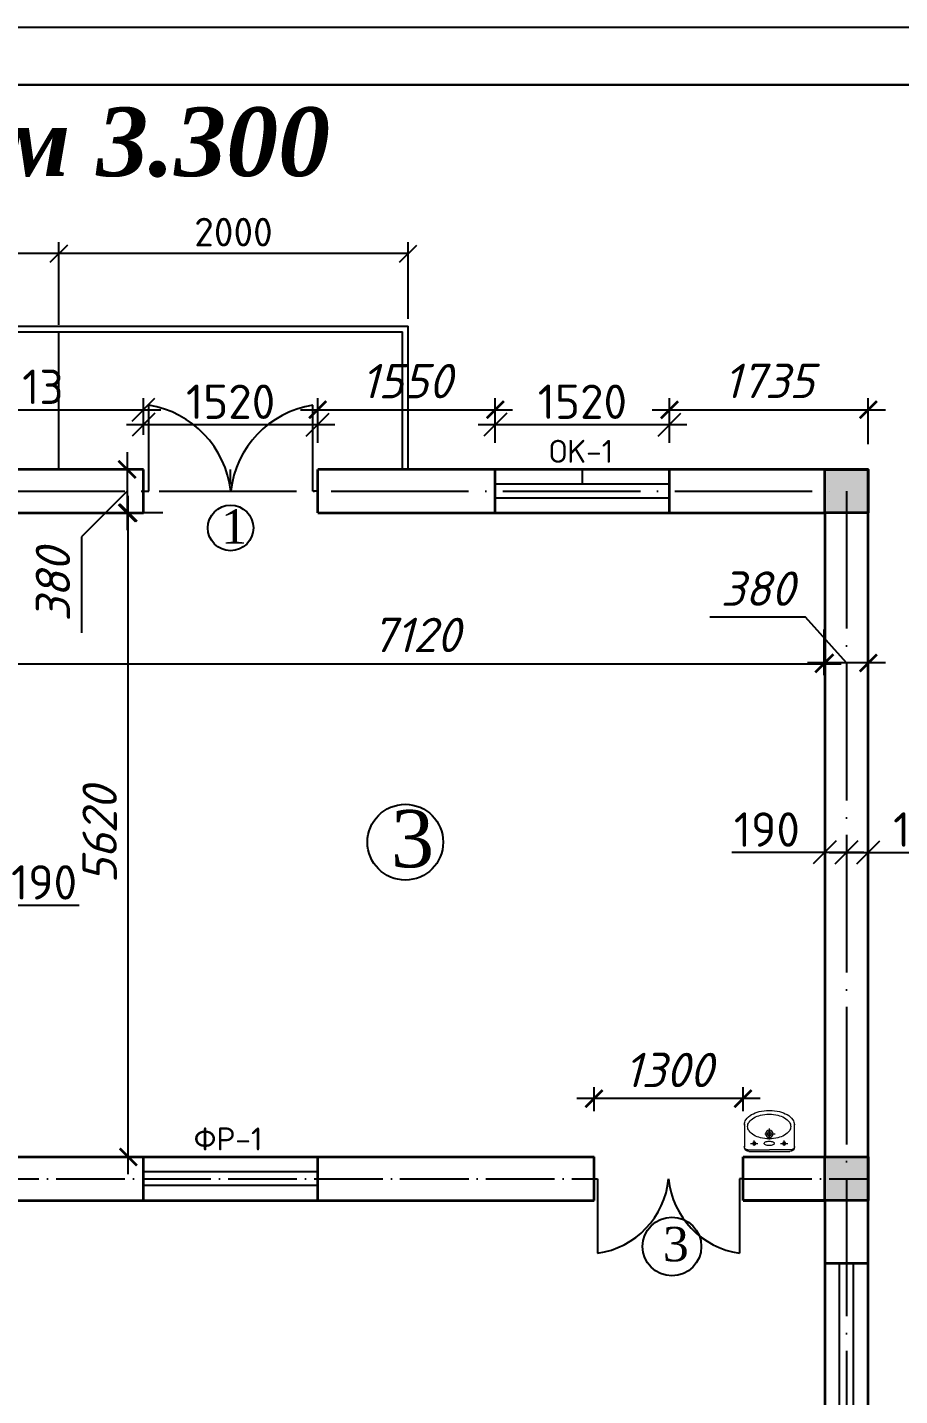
# Model space of a CAD drawing. Header units: millimetres. Extents: x 572274 to 2241483, y -888675 to -304135.
# Drawn here: x 674924 to 682537, y -485804 to -473864 of the extents above; entities that cross this region are included whole.
import ezdxf

# ---------------------------------------------------------------- set-up
doc = ezdxf.new("R2010")
doc.units = ezdxf.units.MM
doc.linetypes.add('ACAD_ISO04W100', pattern=[30, 24, -3, 0, -3])
doc.layers.add('oc', color=10, linetype='ACAD_ISO04W100')
doc.layers.add('Оси', color=10, linetype='ACAD_ISO04W100')
doc.layers.add('Сантехника', color=5, linetype='Continuous', lineweight=13)
doc.layers.add('стены', color=250, linetype='Continuous', lineweight=30)
doc.styles.get("Standard").update_dxf_attribs({"font": 'isocpeur.ttf'})
doc.styles.add('style1', font='isocpeui.ttf')
doc.dimstyles.new('100', dxfattribs={"dimscale": 100, "dimtxt": 2.5, "dimasz": 1.5, "dimexe": 1, "dimexo": 0.625, "dimtad": 1, "dimdec": 0, "dimdsep": 46, "dimtxsty": 'Standard', "dimblk": 'OBLIQUE', "dimcen": 1.5, "dimadec": 0, "dimazin": 0, "dimtfac": 1, "dimtdec": 0, "dimtmove": 2, "dimatfit": 3, "dimldrblk": 'OBLIQUE', "dimfxl": 1.25, "dimtolj": 1, "dimtzin": 0, "dimarcsym": 0})
doc.dimstyles.new('ISO-25$0', dxfattribs={"dimtxt": 300, "dimasz": 200, "dimexe": 100, "dimexo": 300, "dimgap": 50, "dimtad": 1, "dimdec": 0, "dimtxsty": 'Standard', "dimblk": 'OBLIQUE', "dimcen": 250, "dimdle": 150, "dimadec": 0, "dimazin": 0, "dimtfac": 1, "dimtdec": 0, "dimtmove": 0, "dimatfit": 3, "dimldrblk": 'OBLIQUE', "dimfxl": 1.25, "dimarcsym": 0})

# ---------------------------------------------------------------- blocks, each defined once
blk = doc.blocks.new('_Oblique')
at = {"color": 0, "linetype": 'ByBlock', "lineweight": -2}
blk.add_line((-0.5, -0.5), (0.5, 0.5), dxfattribs=at)
blk = doc.blocks.new('*D1482')
at = {"color": 0, "lineweight": -2, "transparency": 16777216}
for p, q in [((675938, -477421), (675938, -477231)), ((677458, -477421), (677458, -477231)), ((675788, -477331), (677608, -477331))]:
    blk.add_line(p, q, dxfattribs=at)
at = {"layer": 'Defpoints', "color": 0, "lineweight": 25, "transparency": 16777216}
for p in [(677458, -477331), (675938, -477721), (677458, -477721)]:
    blk.add_point(p, dxfattribs=at)
at = {"color": 0, "lineweight": -2, "transparency": 16777216, "xscale": 200, "yscale": 200, "zscale": 200, "rotation": 180}
blk.add_blockref('_Oblique', (675938, -477331), dxfattribs=at)
at = {"color": 0, "lineweight": -2, "transparency": 16777216, "xscale": 200, "yscale": 200, "zscale": 200}
blk.add_blockref('_Oblique', (677458, -477331), dxfattribs=at)
at = {"color": 0, "transparency": 16777216, "insert": (676698, -477131), "char_height": 300, "attachment_point": 5}
blk.add_mtext('1520', dxfattribs=at)
blk = doc.blocks.new('_ArchTick')
at = {"color": 0, "linetype": 'ByBlock', "const_width": 0.15}
blk.add_lwpolyline([(-0.5, -0.5), (0.5, 0.5)], dxfattribs=at)
blk = doc.blocks.new('*D1458')
at = {"color": 5, "transparency": 16777216}
for p, q in [((677308, -477201), (679158, -477201)), ((677458, -477491), (677458, -477101)), ((679008, -477491), (679008, -477101))]:
    blk.add_line(p, q, dxfattribs=at)
at = {"layer": 'Defpoints', "color": 0, "lineweight": 25, "transparency": 16777216}
for p in [(679008, -477201), (677458, -477591), (679008, -477591)]:
    blk.add_point(p, dxfattribs=at)
at = {"color": 5, "transparency": 16777216, "xscale": 150, "yscale": 150, "zscale": 150, "rotation": 180}
blk.add_blockref('_ArchTick', (677458, -477201), dxfattribs=at)
at = {"color": 5, "transparency": 16777216, "xscale": 150, "yscale": 150, "zscale": 150}
blk.add_blockref('_ArchTick', (679008, -477201), dxfattribs=at)
at = {"color": 7, "lineweight": 5, "transparency": 16777216, "insert": (678233, -476951), "char_height": 300, "attachment_point": 5, "style": 'style1'}
blk.add_mtext('1550', dxfattribs=at)
blk = doc.blocks.new('*D1483')
at = {"color": 0, "lineweight": -2, "transparency": 16777216}
for p, q in [((679008, -477421), (679008, -477231)), ((680528, -477421), (680528, -477231)), ((678858, -477331), (680678, -477331))]:
    blk.add_line(p, q, dxfattribs=at)
at = {"layer": 'Defpoints', "color": 0, "lineweight": 25, "transparency": 16777216}
for p in [(680528, -477331), (679008, -477721), (680528, -477721)]:
    blk.add_point(p, dxfattribs=at)
at = {"color": 0, "lineweight": -2, "transparency": 16777216, "xscale": 200, "yscale": 200, "zscale": 200, "rotation": 180}
blk.add_blockref('_Oblique', (679008, -477331), dxfattribs=at)
at = {"color": 0, "lineweight": -2, "transparency": 16777216, "xscale": 200, "yscale": 200, "zscale": 200}
blk.add_blockref('_Oblique', (680528, -477331), dxfattribs=at)
at = {"color": 0, "transparency": 16777216, "insert": (679768, -477131), "char_height": 300, "attachment_point": 5}
blk.add_mtext('1520', dxfattribs=at)
blk = doc.blocks.new('*D1459')
at = {"color": 5, "transparency": 16777216}
for p, q in [((680378, -477201), (682413, -477201)), ((680528, -477491), (680528, -477101)), ((682263, -477501), (682263, -477101))]:
    blk.add_line(p, q, dxfattribs=at)
at = {"layer": 'Defpoints', "color": 0, "lineweight": 25, "transparency": 16777216}
for p in [(682263, -477201), (680528, -477591), (682263, -477721)]:
    blk.add_point(p, dxfattribs=at)
at = {"color": 5, "transparency": 16777216, "xscale": 150, "yscale": 150, "zscale": 150, "rotation": 180}
blk.add_blockref('_ArchTick', (680528, -477201), dxfattribs=at)
at = {"color": 5, "transparency": 16777216, "xscale": 150, "yscale": 150, "zscale": 150}
blk.add_blockref('_ArchTick', (682263, -477201), dxfattribs=at)
at = {"color": 7, "lineweight": 5, "transparency": 16777216, "insert": (681396, -476949), "char_height": 300, "attachment_point": 5, "style": 'style1'}
blk.add_mtext('1735', dxfattribs=at)
blk = doc.blocks.new('*D1466')
at = {"color": 5, "transparency": 16777216}
for p, q in [((674755, -479118), (674755, -479518)), ((681875, -479118), (681875, -479518)), ((674605, -479418), (682025, -479418))]:
    blk.add_line(p, q, dxfattribs=at)
at = {"layer": 'Defpoints', "color": 0, "lineweight": 25, "transparency": 16777216}
for p in [(674755, -478101), (681875, -478101), (681875, -479418)]:
    blk.add_point(p, dxfattribs=at)
at = {"color": 5, "transparency": 16777216, "xscale": 150, "yscale": 150, "zscale": 150, "rotation": 180}
blk.add_blockref('_ArchTick', (674755, -479418), dxfattribs=at)
at = {"color": 5, "transparency": 16777216, "xscale": 150, "yscale": 150, "zscale": 150}
blk.add_blockref('_ArchTick', (681875, -479418), dxfattribs=at)
at = {"color": 7, "lineweight": 5, "transparency": 16777216, "insert": (678315, -479166), "char_height": 300, "attachment_point": 5, "style": 'style1'}
blk.add_mtext('7120', dxfattribs=at)
blk = doc.blocks.new('*D1467')
at = {"color": 5, "transparency": 16777216}
for p, q in [((675805, -483871), (675805, -477951)), ((676105, -478101), (675705, -478101)), ((676105, -483721), (675705, -483721))]:
    blk.add_line(p, q, dxfattribs=at)
at = {"layer": 'Defpoints', "color": 0, "lineweight": 25, "transparency": 16777216}
for p in [(675805, -478101), (680075, -478101), (680075, -483721)]:
    blk.add_point(p, dxfattribs=at)
at = {"color": 5, "transparency": 16777216, "xscale": 150, "yscale": 150, "zscale": 150}
for p, rotation in [((675805, -478101), 90), ((675805, -483721), 270)]:
    blk.add_blockref('_ArchTick', p, dxfattribs=dict(at, rotation=rotation))
at = {"color": 7, "lineweight": 5, "transparency": 16777216, "insert": (675555, -480911), "char_height": 300, "attachment_point": 5, "rotation": 90, "style": 'style1'}
blk.add_mtext('5620', dxfattribs=at)
blk = doc.blocks.new('*D1415')
at = {"color": 5, "transparency": 16777216}
for p, q in [((679870, -483320), (679870, -483112)), ((681170, -483320), (681170, -483112)), ((681320, -483212), (679720, -483212))]:
    blk.add_line(p, q, dxfattribs=at)
at = {"layer": 'Defpoints', "color": 0, "lineweight": 25, "transparency": 16777216}
for p in [(679870, -483212), (679870, -483420), (681170, -483420)]:
    blk.add_point(p, dxfattribs=at)
at = {"color": 5, "transparency": 16777216, "xscale": 150, "yscale": 150, "zscale": 150, "rotation": 180}
blk.add_blockref('_ArchTick', (679870, -483212), dxfattribs=at)
at = {"color": 5, "transparency": 16777216, "xscale": 150, "yscale": 150, "zscale": 150}
blk.add_blockref('_ArchTick', (681170, -483212), dxfattribs=at)
at = {"color": 7, "lineweight": 5, "transparency": 16777216, "insert": (680520, -482962), "char_height": 300, "attachment_point": 5, "style": 'style1'}
blk.add_mtext('1300', dxfattribs=at)
blk = doc.blocks.new('*D1433')
at = {"color": 5, "transparency": 16777216}
for p, q in [((681716, -479012), (680879, -479012)), ((682073, -479410), (681716, -479012)), ((681883, -479410), (681883, -479310)), ((682263, -479410), (682263, -479310)), ((682413, -479410), (681733, -479410))]:
    blk.add_line(p, q, dxfattribs=at)
at = {"layer": 'Defpoints', "color": 0, "lineweight": 25, "transparency": 16777216}
for p in [(681883, -479410), (681883, -479410), (682263, -479410)]:
    blk.add_point(p, dxfattribs=at)
at = {"color": 5, "transparency": 16777216, "xscale": 150, "yscale": 150, "zscale": 150, "rotation": 180}
blk.add_blockref('_ArchTick', (681883, -479410), dxfattribs=at)
at = {"color": 5, "transparency": 16777216, "xscale": 150, "yscale": 150, "zscale": 150}
blk.add_blockref('_ArchTick', (682263, -479410), dxfattribs=at)
at = {"color": 7, "lineweight": 5, "transparency": 16777216, "insert": (681297, -478762), "char_height": 300, "attachment_point": 5, "style": 'style1'}
blk.add_mtext('380', dxfattribs=at)
blk = doc.blocks.new('*D1438')
at = {"color": 5, "transparency": 16777216}
for p, q in [((675795, -477571), (675795, -478251)), ((675795, -477721), (675895, -477721)), ((675795, -477911), (675397, -478311)), ((675795, -478101), (675895, -478101)), ((675397, -478311), (675397, -479148))]:
    blk.add_line(p, q, dxfattribs=at)
at = {"layer": 'Defpoints', "color": 0, "lineweight": 25, "transparency": 16777216}
for p in [(675795, -477721), (675795, -478101), (675795, -478101)]:
    blk.add_point(p, dxfattribs=at)
at = {"color": 5, "transparency": 16777216, "xscale": 150, "yscale": 150, "zscale": 150}
for p, rotation in [((675795, -477721), 90), ((675795, -478101), 270)]:
    blk.add_blockref('_ArchTick', p, dxfattribs=dict(at, rotation=rotation))
at = {"color": 7, "lineweight": 5, "transparency": 16777216, "insert": (675147, -478729), "char_height": 300, "attachment_point": 5, "rotation": 90, "style": 'style1'}
blk.add_mtext('380', dxfattribs=at)
blk = doc.blocks.new('*D1474')
at = {"color": 0, "lineweight": -2, "transparency": 16777216}
for p, q in [((674375, -482576), (674375, -481425)), ((674565, -482576), (674565, -481425)), ((674225, -481525), (674565, -481525)), ((674565, -481525), (675375, -481525))]:
    blk.add_line(p, q, dxfattribs=at)
at = {"layer": 'Defpoints', "color": 0, "lineweight": 25, "transparency": 16777216}
for p in [(674565, -481525), (674375, -482876), (674565, -482876)]:
    blk.add_point(p, dxfattribs=at)
at = {"color": 0, "lineweight": -2, "transparency": 16777216, "xscale": 200, "yscale": 200, "zscale": 200, "rotation": 180}
blk.add_blockref('_Oblique', (674375, -481525), dxfattribs=at)
at = {"color": 0, "lineweight": -2, "transparency": 16777216, "xscale": 200, "yscale": 200, "zscale": 200}
blk.add_blockref('_Oblique', (674565, -481525), dxfattribs=at)
at = {"color": 0, "lineweight": 25, "transparency": 16777216, "insert": (675070, -481325), "char_height": 300, "attachment_point": 5}
blk.add_mtext('190', dxfattribs=at)
blk = doc.blocks.new('*D1443')
at = {"color": 5, "transparency": 16777216}
for p, q in [((661263, -485961), (661263, -486361)), ((681883, -485961), (681883, -486361)), ((661113, -486261), (682033, -486261))]:
    blk.add_line(p, q, dxfattribs=at)
at = {"layer": 'Defpoints', "color": 0, "lineweight": 25, "transparency": 16777216}
for p in [(661263, -484101), (681883, -484101), (681883, -486261)]:
    blk.add_point(p, dxfattribs=at)
at = {"color": 5, "transparency": 16777216, "xscale": 150, "yscale": 150, "zscale": 150, "rotation": 180}
blk.add_blockref('_ArchTick', (661263, -486261), dxfattribs=at)
at = {"color": 5, "transparency": 16777216, "xscale": 150, "yscale": 150, "zscale": 150}
blk.add_blockref('_ArchTick', (681883, -486261), dxfattribs=at)
at = {"color": 7, "lineweight": 5, "transparency": 16777216, "insert": (671573, -486011), "char_height": 300, "attachment_point": 5, "style": 'style1'}
blk.add_mtext('20620', dxfattribs=at)
blk = doc.blocks.new('*D1446')
at = {"color": 0, "lineweight": -2, "transparency": 16777216}
for p, q in [((673675, -477201), (676088, -477201)), ((673825, -477291), (673825, -477101)), ((675938, -477291), (675938, -477101))]:
    blk.add_line(p, q, dxfattribs=at)
at = {"layer": 'Defpoints', "color": 0, "lineweight": 25, "transparency": 16777216}
for p in [(675938, -477201), (673825, -477591), (675938, -477591)]:
    blk.add_point(p, dxfattribs=at)
at = {"color": 0, "lineweight": -2, "transparency": 16777216, "xscale": 200, "yscale": 200, "zscale": 200, "rotation": 180}
blk.add_blockref('_Oblique', (673825, -477201), dxfattribs=at)
at = {"color": 0, "lineweight": -2, "transparency": 16777216, "xscale": 200, "yscale": 200, "zscale": 200}
blk.add_blockref('_Oblique', (675938, -477201), dxfattribs=at)
at = {"color": 0, "lineweight": 25, "transparency": 16777216, "insert": (674882, -477001), "char_height": 300, "attachment_point": 5}
blk.add_mtext('2113', dxfattribs=at)
blk = doc.blocks.new('*D1450')
at = {"color": 0, "lineweight": -2, "transparency": 16777216}
for p, q in [((681883, -481064), (681073, -481064)), ((681883, -481064), (681883, -481164)), ((682223, -481064), (681883, -481064)), ((682073, -481064), (682073, -481164))]:
    blk.add_line(p, q, dxfattribs=at)
at = {"layer": 'Defpoints', "color": 0, "lineweight": 25, "transparency": 16777216}
for p in [(681883, -480974), (682073, -480974), (681883, -481064)]:
    blk.add_point(p, dxfattribs=at)
at = {"color": 0, "lineweight": -2, "transparency": 16777216, "xscale": 200, "yscale": 200, "zscale": 200, "rotation": 180}
blk.add_blockref('_Oblique', (681883, -481064), dxfattribs=at)
at = {"color": 0, "lineweight": -2, "transparency": 16777216, "xscale": 200, "yscale": 200, "zscale": 200}
blk.add_blockref('_Oblique', (682073, -481064), dxfattribs=at)
at = {"color": 0, "lineweight": 25, "transparency": 16777216, "insert": (681378, -480864), "char_height": 300, "attachment_point": 5}
blk.add_mtext('190', dxfattribs=at)
blk = doc.blocks.new('Раковина')
at = {"layer": 'Сантехника'}
for p, q in [((-273, -142), (-273, 109)), ((49, 1), (-63, 1)), ((0, -61), (0, 61)), ((273, 109), (273, -142)), ((-121, -104), (-201, -104)), ((-161, -127), (-161, -70)), ((204, -104), (124, -104)), ((164, -127), (164, -70)), ((-240, -172), (0, -172)), ((0, -192), (-223, -192)), ((240, -172), (0, -172)), ((223, -192), (0, -192))]:
    blk.add_line(p, q, dxfattribs=at)
for centre, radius in [((0, 1), 39.9), ((0, 1), 22.4), ((-161, -104), 17.1), ((164, -104), 17.1)]:
    blk.add_circle(centre, radius, dxfattribs=at)
for centre, radius, start, end in [((-181, 102), 91.5, 143.9722, 180), ((-96, 40), 197, 119.663, 143.9722), ((-80, 27), 171, 119.663, 143.9722), ((-39, -60), 312, 103.2739, 119.663), ((-31, -59), 271, 103.2739, 119.663), ((-2, -218), 475, 90, 103.2739), ((2, -197), 412, 90, 103.2739), ((-2, -218), 475, 89.7855, 90), ((2, -218), 475, 90, 90.2145), ((2, -218), 475, 76.7261, 90), ((2, -197), 412, 76.7261, 90), ((34, -59), 271, 60.337, 76.7261), ((39, -60), 312, 60.337, 76.7261), ((83, 27), 171, 36.0278, 60.337), ((96, 40), 197, 36.0278, 60.337), ((181, 102), 91.5, 0, 36.0278), ((-181, 102), 91.5, 180, 184.1196), ((-154, 81), 79.4, 143.9722, 180), ((-154, 81), 79.4, 180, 216.0278), ((-80, 135), 171, 216.0278, 240.337), ((83, 135), 171, 299.663, 323.9722), ((158, 81), 79.4, 0, 36.0278), ((158, 81), 79.4, 323.9722, 0), ((181, 102), 91.5, 355.8804, 0), ((-236, -135), 37.1, 180, 270), ((-223, -142), 50, 180, 270), ((-31, 222), 271, 240.337, 256.7261), ((2, 359), 412, 256.7261, 270), ((-43, -103), 11.5, 136.143, 180), ((-43, -103), 11.5, 180, 223.857), ((-22, -123), 40.8, 113.3198, 136.143), ((-22, -82), 40.8, 223.857, 246.6802), ((-8, -156), 76.8, 100.124, 113.3198), ((-8, -49), 76.8, 246.6802, 259.876), ((2, -209), 130, 90, 100.124), ((2, 3), 130, 259.876, 270), ((2, 359), 412, 270, 283.2739), ((2, -209), 130, 79.876, 90), ((2, 3), 130, 270, 280.124), ((11, -156), 76.8, 66.6802, 79.876), ((11, -49), 76.8, 280.124, 293.3198), ((25, -123), 40.8, 43.857, 66.6802), ((25, -82), 40.8, 293.3198, 316.143), ((46, -103), 11.5, 0, 43.857), ((46, -103), 11.5, 316.143, 0), ((34, 222), 271, 283.2739, 299.663), ((223, -142), 50, 270, 0), ((236, -135), 37.1, 270, 0)]:
    blk.add_arc(centre, radius, start, end, dxfattribs=at)
blk = doc.blocks.new('*D1469')
at = {"color": 0, "lineweight": -2, "transparency": 16777216}
for p, q in [((681923, -481064), (682263, -481064)), ((682073, -481064), (682073, -481164)), ((682263, -481064), (682263, -481164)), ((682263, -481064), (683073, -481064))]:
    blk.add_line(p, q, dxfattribs=at)
at = {"layer": 'Defpoints', "color": 0, "lineweight": 25, "transparency": 16777216}
for p in [(682073, -480974), (682263, -480974), (682263, -481064)]:
    blk.add_point(p, dxfattribs=at)
at = {"color": 0, "lineweight": -2, "transparency": 16777216, "xscale": 200, "yscale": 200, "zscale": 200, "rotation": 180}
blk.add_blockref('_Oblique', (682073, -481064), dxfattribs=at)
at = {"color": 0, "lineweight": -2, "transparency": 16777216, "xscale": 200, "yscale": 200, "zscale": 200}
blk.add_blockref('_Oblique', (682263, -481064), dxfattribs=at)
at = {"color": 0, "lineweight": 25, "transparency": 16777216, "insert": (682768, -480864), "char_height": 300, "attachment_point": 5}
blk.add_mtext('190', dxfattribs=at)
blk = doc.blocks.new('*D1485')
at = {"color": 0, "lineweight": -2, "transparency": 16777216}
for p, q in [((675198, -476459), (675198, -475739)), ((678248, -476409), (678248, -475739)), ((678248, -475839), (675198, -475839))]:
    blk.add_line(p, q, dxfattribs=at)
at = {"layer": 'Defpoints', "color": 0, "lineweight": 25, "transparency": 16777216}
for p in [(675198, -475839), (678248, -476471), (675198, -476521)]:
    blk.add_point(p, dxfattribs=at)
at = {"color": 0, "lineweight": -2, "transparency": 16777216, "xscale": 150, "yscale": 150, "zscale": 150, "rotation": 180}
blk.add_blockref('_Oblique', (675198, -475839), dxfattribs=at)
at = {"color": 0, "lineweight": -2, "transparency": 16777216, "xscale": 150, "yscale": 150, "zscale": 150}
blk.add_blockref('_Oblique', (678248, -475839), dxfattribs=at)
at = {"color": 0, "transparency": 16777216, "insert": (676723, -475651), "char_height": 250, "attachment_point": 5}
blk.add_mtext('\\A1;2000', dxfattribs=at)
blk = doc.blocks.new('*D1486')
at = {"color": 0, "lineweight": -2, "transparency": 16777216}
for p, q in [((670398, -476409), (670398, -475739)), ((675198, -476459), (675198, -475739)), ((675198, -475839), (670398, -475839))]:
    blk.add_line(p, q, dxfattribs=at)
at = {"layer": 'Defpoints', "color": 0, "lineweight": 25, "transparency": 16777216}
for p in [(670398, -475839), (670398, -476471), (675198, -476521)]:
    blk.add_point(p, dxfattribs=at)
at = {"color": 0, "lineweight": -2, "transparency": 16777216, "xscale": 150, "yscale": 150, "zscale": 150, "rotation": 180}
blk.add_blockref('_Oblique', (670398, -475839), dxfattribs=at)
at = {"color": 0, "lineweight": -2, "transparency": 16777216, "xscale": 150, "yscale": 150, "zscale": 150}
blk.add_blockref('_Oblique', (675198, -475839), dxfattribs=at)
at = {"color": 0, "transparency": 16777216, "insert": (672798, -475651), "char_height": 250, "attachment_point": 5}
blk.add_mtext('\\A1;4000', dxfattribs=at)

msp = doc.modelspace()

# ---------------------------------------------------------------- hatches: boundary and pattern name
at = {"lineweight": 25}
h = msp.add_hatch(color=256, dxfattribs=at)
h.dxf.hatch_style = 1
h.paths.add_polyline_path([(682263.124, -477721.25), (681883.124, -477721.25), (681883.124, -478101.25), (682263.124, -478101.25)])
h = msp.add_hatch(color=256, dxfattribs=at)
h.dxf.hatch_style = 1
h.paths.add_polyline_path([(682263.124, -483721.25), (681883.124, -483721.25), (681883.124, -484101.25), (682263.124, -484101.25)])

# ---------------------------------------------------------------- linework, layer by layer
for p, q in [((675198.124, -476521.25), (678198.124, -476521.25)), ((676698.124, -477851.25), (676698.124, -477721.25)), ((679768.124, -477851.25), (679768.124, -477721.25)), ((677458.124, -483721.25), (677458.124, -484101.25))]:
    msp.add_line(p, q, dxfattribs=at)
for p, q in [((677458.124, -478101.25), (677458.124, -477721.25)), ((682263.124, -478101.25), (681883.124, -478101.25)), ((682263.124, -484101.25), (681883.124, -484101.25))]:
    msp.add_line(p, q)
at = {"color": 5}
for p, q in [((680528.124, -477851.25), (679008.124, -477851.25)), ((680528.124, -477971.25), (679008.124, -477971.25)), ((677458.124, -483851.25), (675938.124, -483851.25)), ((677458.124, -483971.25), (675938.124, -483971.25)), ((682013.124, -486171.25), (682013.124, -484651.25)), ((682133.124, -486171.25), (682133.124, -484651.25))]:
    msp.add_line(p, q, dxfattribs=at)
at = {"lineweight": 25, "ltscale": 100}
msp.add_lwpolyline([(653535.146, -503564.451), (695535.146, -503564.451), (695535.146, -473864.451), (653535.146, -473864.451)], close=True, dxfattribs=at)
at = {"color": 1, "lineweight": 30}
msp.add_lwpolyline([(655535.146, -503064.451), (695035.146, -503064.451), (695035.146, -474364.451), (655535.146, -474364.451)], close=True, dxfattribs=at)
at = {"layer": 'oc', "ltscale": 25}
for p, q in [((673675.155, -483911.25), (679900.155, -483911.25)), ((681170.155, -483911.25), (682255.155, -483911.25))]:
    msp.add_line(p, q, dxfattribs=at)
at = {"layer": 'Оси', "ltscale": 50}
for p, q in [((661073.124, -477911.25), (682073.124, -477911.25)), ((682073.124, -477911.25), (682073.124, -492911.25))]:
    msp.add_line(p, q, dxfattribs=at)
at = {"layer": 'стены', "color": 0, "linetype": 'ByBlock', "lineweight": -2, "ltscale": 3}
for p, q in [((670398.124, -476471.25), (678248.124, -476471.25)), ((678248.124, -477721.25), (678248.124, -476471.25)), ((670398.124, -476521.25), (678198.124, -476521.25)), ((675198.124, -477721.25), (675198.124, -476521.25)), ((678198.124, -477721.25), (678198.124, -476521.25)), ((678198.124, -477721.25), (678198.124, -476521.25)), ((679870.155, -483911.25), (679900.155, -483911.25)), ((681170.155, -483911.25), (681140.155, -483911.25))]:
    msp.add_line(p, q, dxfattribs=at)
at = {"layer": 'стены', "color": 5, "linetype": 'ByBlock', "lineweight": -2, "ltscale": 3}
for p, q in [((675984.256, -477911.25), (675984.256, -477161.25)), ((677414.256, -477911.25), (677414.256, -477161.25)), ((675938.124, -477911.25), (675984.256, -477911.25)), ((677458.124, -477911.25), (677414.256, -477911.25))]:
    msp.add_line(p, q, dxfattribs=at)
at = {"layer": 'стены', "color": 0, "linetype": 'ByBlock', "lineweight": 35, "ltscale": 3}
for p, q in [((675938.124, -477721.25), (660883.124, -477721.25)), ((675938.124, -478101.25), (675938.124, -477721.25)), ((677458.124, -478101.25), (677458.124, -477721.25)), ((682263.124, -477721.25), (677458.124, -477721.25)), ((679008.124, -478101.25), (679008.124, -477721.25)), ((680528.124, -478101.25), (680528.124, -477721.25)), ((682263.124, -493101.25), (682263.124, -477721.25)), ((674755.155, -478101.25), (675938.124, -478101.25)), ((677458.124, -478101.25), (681883.124, -478101.25)), ((681883.124, -478101.25), (681883.124, -483721.25)), ((674755.155, -483721.25), (675883.124, -483721.25)), ((674755.155, -483721.25), (679870.155, -483721.25)), ((675938.124, -484101.25), (675938.124, -483721.25)), ((677458.124, -484101.25), (677458.124, -483721.25)), ((679870.155, -484101.25), (679870.155, -483721.25)), ((681170.155, -483721.25), (681378.124, -483721.25)), ((681170.155, -483721.25), (681883.124, -483721.25)), ((681170.155, -484101.25), (681170.155, -483721.25)), ((673675.155, -484101.25), (679870.155, -484101.25)), ((681170.155, -484101.25), (681875.155, -484101.25)), ((681883.124, -484101.25), (681170.155, -484101.25)), ((681883.124, -484101.25), (681883.124, -486721.25)), ((682263.124, -484651.25), (681883.124, -484651.25))]:
    msp.add_line(p, q, dxfattribs=at)
at = {"layer": 'стены', "color": 24, "linetype": 'ByBlock', "lineweight": -2, "ltscale": 3}
for p, q in [((679900.155, -483911.25), (679900.155, -484561.25)), ((681140.155, -483911.25), (681140.155, -484561.25))]:
    msp.add_line(p, q, dxfattribs=at)
at = {"layer": 'стены', "color": 0, "linetype": 'ByBlock', "lineweight": 35, "ltscale": 3}
for points in [[(681883.124, -477721.25), (682263.124, -477721.25), (682263.124, -478101.25), (681883.124, -478101.25)], [(681883.124, -483721.25), (682263.124, -483721.25), (682263.124, -484101.25), (681883.124, -484101.25)]]:
    msp.add_lwpolyline(points, close=True, dxfattribs=at)
at = {"layer": 'стены', "color": 0, "linetype": 'ByBlock', "lineweight": -2, "ltscale": 3}
for centre, radius in [((676697.542, -478232.222), 198.748), ((678222.215, -480974.456), 330.646), ((680549.693, -484502.829), 256.044)]:
    msp.add_circle(centre, radius, dxfattribs=at)
at = {"layer": 'стены', "color": 5, "linetype": 'ByBlock', "lineweight": -2, "ltscale": 3}
for centre, start, end in [((675846.343, -478008.544), 6.5077257, 80.7551127), ((677552.169, -478008.544), 99.2448873, 173.4922743)]:
    msp.add_arc(centre, 858.444, start, end, dxfattribs=at)
at = {"layer": 'стены', "color": 24, "linetype": 'ByBlock', "lineweight": -2, "ltscale": 3}
for centre, start, end in [((679795.785, -483841.005), 278.2453, 354.4610839), ((681244.525, -483841.005), 185.5389161, 261.7547)]:
    msp.add_arc(centre, 727.768, start, end, dxfattribs=at)

# ---------------------------------------------------------------- block references
at = {"layer": 'Сантехника', "extrusion": (0, 0, -1), "xscale": 0.8000000000465661, "yscale": 0.8000000000465661, "zscale": -0.8}
msp.add_blockref('Раковина', (-681399.635, -483520.426), dxfattribs=at)

# ---------------------------------------------------------------- texts
for s, p in [('ОK-1', (679477.608, -477664.238)), ('ФР-1', (676375.849, -483664.238))]:
    msp.add_text(s, height=200.6477).set_placement(p)
at = {"insert": (664913.124, -474562.365), "char_height": 600, "width": 43152.3985, "attachment_point": 1}
msp.add_mtext('{\\fTimes New Roman|b1|i1|c204|p18;План \\fTimes New Roman|b1|i1|c0|p18;2\\fTimes New Roman|b1|i1|c204|p18;- го\\fTimes New Roman|b1|i1|c0|p18; \\fTimes New Roman|b1|i1|c204|p18;этажа на отм 3.300}', dxfattribs=at)
at = {"layer": 'стены', "color": 0, "linetype": 'ByBlock', "lineweight": -2, "ltscale": 3, "attachment_point": 1, "style": 'style1'}
for s, insert, char_height, width in [('{\\fPalatino Linotype|b0|i0|c204|p18;1}', (676614.318, -478069.85), 300, 2164.60992), ('{\\fPalatino Linotype|b0|i0|c0|p18;3}', (678096.772, -480693.369), 500, 1369.00072), ('{\\fPalatino Linotype|b0|i0|c204|p18;3}', (680470.167, -484331.102), 300, 2164.60992)]:
    msp.add_mtext(s, dxfattribs=dict(at, insert=insert, char_height=char_height, width=width))

# ---------------------------------------------------------------- dimensions: what is measured, and where the dimension line sits
for base, p1, p2, text, picture, middle in [((670398.124, -475838.64), (675198.124, -476521.25), (670398.124, -476471.25), '4000', '*D1486', (672798.124, -475651.14)), ((675198.124, -475838.64), (678248.124, -476471.25), (675198.124, -476521.25), '2000', '*D1485', (676723.124, -475651.14))]:
    dim = msp.add_linear_dim(base=base, p1=p1, p2=p2, angle=180, text=text, dimstyle='100')
    dim.commit()
    dim.dimension.update_dxf_attribs({"geometry": picture, "text_midpoint": middle})
at = {"lineweight": 25}
for base, p1, p2, override, picture, middle in [((675938.124, -477201.171), (673825.155, -477591.25), (675938.124, -477591.25), {"dimtmove": 1}, '*D1446', (674881.639, -477001.171)), ((681883.124, -481063.717), (682073.124, -480973.717), (681883.124, -480973.717), {"dimfxl": 2.5, "dimfxlon": 1, "dimarcsym": 1}, '*D1450', (681378.124, -480863.717)), ((674565.155, -481525.075), (674375.155, -482875.53), (674565.155, -482875.53), {"dimarcsym": 1}, '*D1474', (675070.155, -481325.075))]:
    dim = msp.add_linear_dim(base=base, p1=p1, p2=p2, dimstyle='ISO-25$0', override=override, dxfattribs=at)
    dim.commit()
    dim.dimension.update_dxf_attribs({"geometry": picture, "text_midpoint": middle})
at = {"color": 0, "lineweight": 5}
for base, p1, p2, picture, middle in [((679008.124, -477201.171), (677458.124, -477591.25), (679008.124, -477591.25), '*D1458', (678233.124, -476951.171)), ((682263.124, -477201.171), (680528.124, -477591.25), (682263.124, -477721.25), '*D1459', (681395.624, -476949.239)), ((681875.155, -479417.709), (674755.155, -478101.25), (681875.155, -478101.25), '*D1466', (678315.155, -479165.777)), ((679870.155, -483212.445), (681170.155, -483420.327), (679870.155, -483420.327), '*D1415', (680520.155, -482962.445)), ((681883.124, -486261.25), (661263.124, -484101.25), (681883.124, -484101.25), '*D1443', (671573.124, -486011.25))]:
    dim = msp.add_linear_dim(base=base, p1=p1, p2=p2, dimstyle='ISO-25$0', override={"dimasz": 150, "dimexo": 100, "dimgap": 100, "dimdec": 2, "dimtxsty": 'style1', "dimblk": 'ArchTick', "dimclrd": 5, "dimclre": 5, "dimclrt": 7, "dimtdec": 2, "dimtmove": 1, "dimldrblk": 'ArchTick', "dimfxl": 300, "dimfxlon": 1, "dimlwd": 65535, "dimlwe": 65535, "dimarcsym": 1}, dxfattribs=at)
    dim.commit()
    dim.dimension.update_dxf_attribs({"geometry": picture, "text_midpoint": middle})
at = {"color": 5}
for base, p1, p2, picture, middle in [((677458.124, -477331.171), (675938.124, -477721.25), (677458.124, -477721.25), '*D1482', (676698.124, -477131.171)), ((680528.124, -477331.171), (679008.124, -477721.25), (680528.124, -477721.25), '*D1483', (679768.124, -477131.171))]:
    dim = msp.add_linear_dim(base=base, p1=p1, p2=p2, dimstyle='ISO-25$0', dxfattribs=at)
    dim.commit()
    dim.dimension.update_dxf_attribs({"geometry": picture, "text_midpoint": middle})
at = {"color": 0, "lineweight": 5}
dim = msp.add_linear_dim(base=(675794.6, -478101.25), p1=(675794.6, -477721.25), p2=(675794.6, -478101.25), angle=90, dimstyle='ISO-25$0', override={"dimasz": 150, "dimexo": 100, "dimgap": 100, "dimdec": 2, "dimtxsty": 'style1', "dimblk": 'ArchTick', "dimclrd": 5, "dimclre": 5, "dimclrt": 7, "dimtdec": 2, "dimtmove": 1, "dimldrblk": 'ArchTick', "dimfxl": 300, "dimfxlon": 1, "dimlwd": 65535, "dimlwe": 65535, "dimarcsym": 1}, dxfattribs=at)
dim.commit()
dim.dimension.update_dxf_attribs({"geometry": '*D1438', "text_midpoint": (675396.941, -478410.705), "dimtype": 160})
dim = msp.add_linear_dim(base=(675805.155, -478101.25), p1=(680075.155, -483721.25), p2=(680075.155, -478101.25), angle=90, dimstyle='ISO-25$0', override={"dimasz": 150, "dimexo": 100, "dimgap": 100, "dimdec": 2, "dimtxsty": 'style1', "dimblk": 'ArchTick', "dimclrd": 5, "dimclre": 5, "dimclrt": 7, "dimtdec": 2, "dimtmove": 1, "dimldrblk": 'ArchTick', "dimfxl": 300, "dimfxlon": 1, "dimlwd": 65535, "dimlwe": 65535, "dimarcsym": 1}, dxfattribs=at)
dim.commit()
dim.dimension.update_dxf_attribs({"geometry": '*D1467', "text_midpoint": (675555.155, -480911.25)})
dim = msp.add_linear_dim(base=(681883.124, -479409.74), p1=(682263.124, -479409.74), p2=(681883.124, -479409.74), dimstyle='ISO-25$0', override={"dimasz": 150, "dimexo": 100, "dimgap": 100, "dimdec": 2, "dimtxsty": 'style1', "dimblk": 'ArchTick', "dimclrd": 5, "dimclre": 5, "dimclrt": 7, "dimtdec": 2, "dimtmove": 1, "dimldrblk": 'ArchTick', "dimfxl": 300, "dimfxlon": 1, "dimlwd": 65535, "dimlwe": 65535, "dimarcsym": 1}, dxfattribs=at)
dim.commit()
dim.dimension.update_dxf_attribs({"geometry": '*D1433', "text_midpoint": (681615.911, -479012.081), "dimtype": 160})
at = {"lineweight": 25}
dim = msp.add_linear_dim(base=(682263.124, -481063.717), p1=(682073.124, -480973.717), p2=(682263.124, -480973.717), angle=180, dimstyle='ISO-25$0', override={"dimfxl": 2.5, "dimfxlon": 1, "dimarcsym": 1}, dxfattribs=at)
dim.commit()
dim.dimension.update_dxf_attribs({"geometry": '*D1469', "text_midpoint": (682768.124, -480863.717)})

doc.saveas('drawing.dxf')
